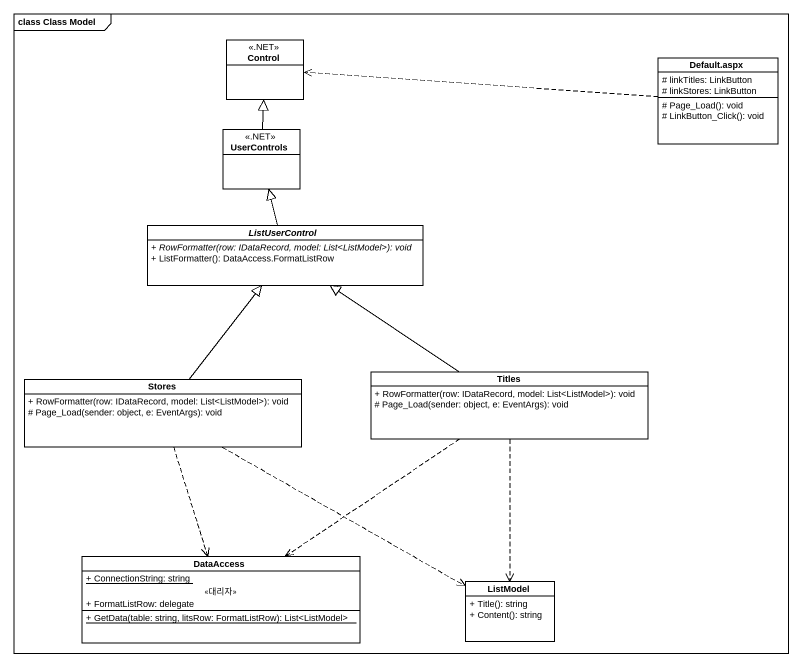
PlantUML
@startuml
mainframe class Class Model
hide circle
hide empty members
skinparam classAttributeIconSize 0
class "Control" as Control_ <<.NET>>
class "Default.aspx" as Default_aspx {
  # linkTitles: LinkButton
  # linkStores: LinkButton
  # Page_Load(): void
  # LinkButton_Click(): void
}
class UserControls <<.NET>>
abstract class ListUserControl {
  {abstract} + RowFormatter(row: IDataRecord, model: List<ListModel>): void
  + ListFormatter(): DataAccess.FormatListRow
}
class Stores {
  + RowFormatter(row: IDataRecord, model: List<ListModel>): void
  # Page_Load(sender: object, e: EventArgs): void
}
class Titles {
  + RowFormatter(row: IDataRecord, model: List<ListModel>): void
  # Page_Load(sender: object, e: EventArgs): void
}
class DataAccess {
  {static} + ConnectionString: string
  .. <<대리자>> ..
  + FormatListRow: delegate
  --
  {static} + GetData(table: string, litsRow: FormatListRow): List<ListModel>
}
class ListModel {
  + Title(): string
  + Content(): string
}
Default_aspx .left.> Control_
UserControls -up-|> Control_
ListUserControl -up-|> UserControls
Stores -up-|> ListUserControl
Stores ..> DataAccess
Stores .right.> ListModel
Titles -up-|> ListUserControl
Titles ..> DataAccess
Titles ..> ListModel
@enduml
